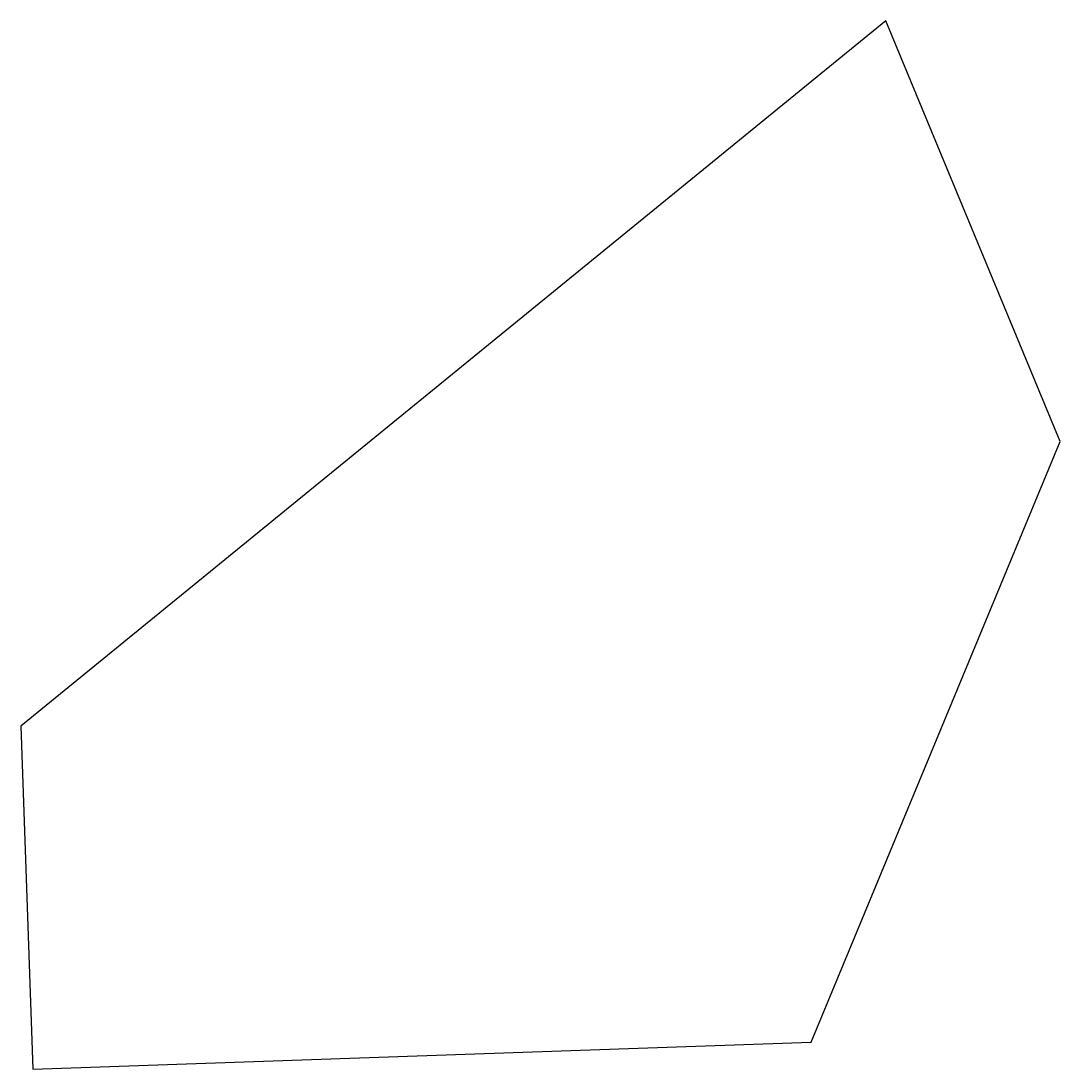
# Model space of a CAD drawing. Header units: metres. Extents: x -81.8 to -20.7, y -86.9 to -25.3.
import ezdxf

# ---------------------------------------------------------------- set-up
doc = ezdxf.new("R2010")
doc.units = ezdxf.units.M

msp = doc.modelspace()

# ---------------------------------------------------------------- linework, layer by layer
at = {"layer": 'Polygon'}
for p, q in [((-30.962, -25.251), (-81.844, -66.747)), ((-20.711, -50), (-30.962, -25.251)), ((-35.355, -85.355), (-20.711, -50)), ((-81.844, -66.747), (-81.15, -86.93)), ((-81.15, -86.93), (-35.355, -85.355))]:
    msp.add_line(p, q, dxfattribs=at)

doc.saveas('drawing.dxf')
